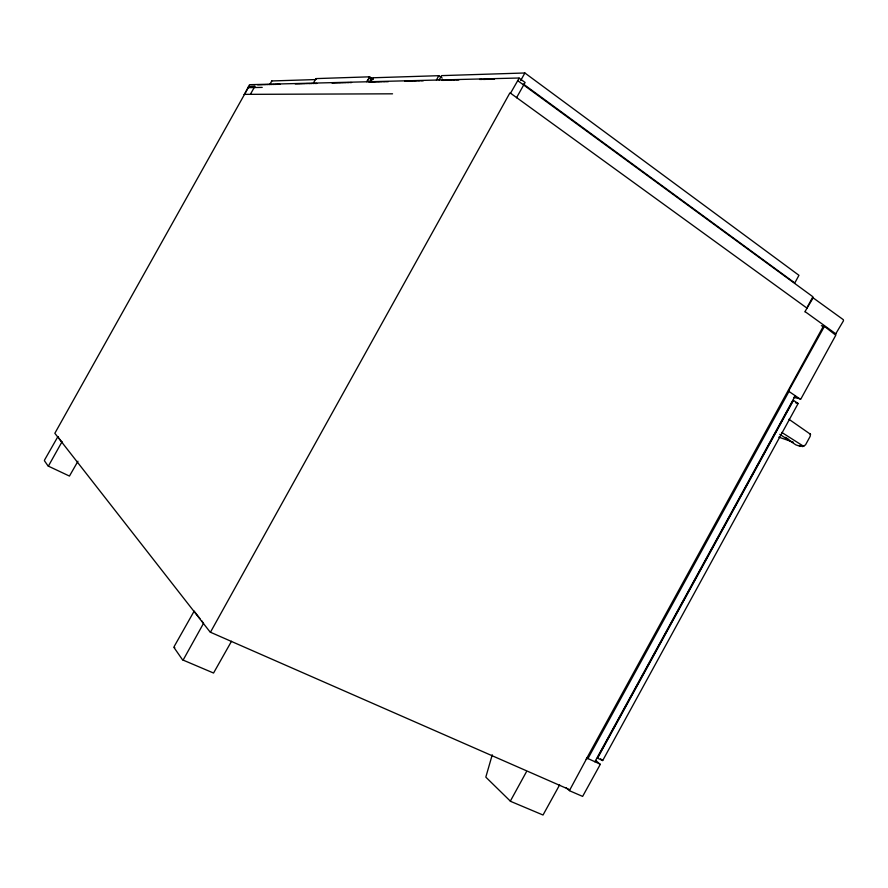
<?xml version="1.0" encoding="UTF-8"?>
<svg xmlns="http://www.w3.org/2000/svg" width="888" height="888" viewBox="0 0 888 888"><rect width="100%" height="100%" fill="white"/><g stroke="black" fill="none" stroke-linecap="round" stroke-linejoin="round"><path stroke-width="1.33" d="M559.629 784.892L543.023 815.018L510.545 801.331L485.814 777.122L492.252 754.8M194.095 611.244L174.359 646.175L174.07 647.618L182.562 659.862L213.553 673.037L231.513 641.258M821.367 325.696L824.752 326.618L835.786 335.22L800.865 399.012L793.65 397.369M812.687 297.524L843.345 319.702L843.478 320.79L835.586 334.077M788.933 419.258L810.511 434.288L810.122 436.463L805.505 444.899L802.541 446.597L799.255 445.454M517.56 80.531L812.897 296.759L806.726 308.18M595.915 760.472L600.199 764.524L582.628 796.403L569.674 790.808L566.067 787.723M487.568 79.354L490.276 79.265M491.708 79.21L494.494 79.187M456.343 80.064L458.841 79.964M455.167 80.042L452.669 80.098M419.935 80.875L417.737 80.941M411.144 81.141L413.264 81.108M379.387 81.951L377.478 81.918M385.281 81.807L383.327 81.774M386.269 81.74L388.322 81.652M371.695 82.14L373.615 82.096M374.547 82.073L376.49 81.929M342.046 82.806L343.756 82.739M299.556 83.827L301.043 83.794M301.742 83.783L303.263 83.705M308.447 83.583L309.934 83.616M315.262 83.494L316.805 83.428M259.451 84.76L260.628 84.737M261.283 84.749L262.515 84.704M265.046 84.66L266.289 84.604M266.944 84.615L268.209 84.56M274.681 84.46L276.057 84.36M276.679 84.382L277.966 84.316M244.344 94.539L249.539 84.693L518.969 78.011L525.097 82.484L516.516 97.769M569.552 789.665L210.167 632.112L54.845 433.289L248.085 87.979M77.955 461.238L69.453 476.068L48.085 466.011L44.4 460.706L44.655 459.84L57.809 436.763M48.385 466.1L61.849 442.058L58.575 437.762M264.413 84.715L263.181 84.671M272.072 84.471L270.785 84.527M274.026 84.427L272.738 84.471M279.998 84.282L278.699 84.293M297.413 83.849L298.834 83.883M305.428 83.661L303.94 83.761M333.633 83.017L332.034 83.017M341.192 82.806L339.494 82.906M348.951 82.617L347.241 82.64M351.581 82.551L349.861 82.584M410.067 81.141L407.892 81.241M183.106 660.106L203.541 623.332L201.576 620.645M210.445 632.234L509.867 92.951M444.122 80.364L441.791 80.364M486.28 79.343L483.505 79.454M510.434 93.362L519.18 78.133M510.323 801.154L526.429 771.783M804.828 311.855L813.153 297.824M569.43 790.598L586.99 757.964M587.789 758.84L789.377 390.72M788.444 391.342L824.364 326.484M586.18 759.296L823.676 325.663M594.86 761.826L795.026 396.226M602.686 760.561L798.134 403.496L793.472 400.344L597.546 758.197L602.686 760.561L600.543 758.807M436.408 80.053L438.827 75.713L442.202 78.088M439.149 79.987L441.58 75.624L524.875 72.983L798.956 275.313L794.782 282.961L523.31 84.005M520.69 80.542L524.875 73.005M313.198 83.472L315.884 78.61L369.364 76.834L373.326 79.465M366.833 81.607L369.908 77.101M366.944 81.685L369.608 77.001M369.53 81.918L371.284 78.055M370.518 82.329L373.049 77.778M250.549 94.039L254.801 86.447M269.897 84.338L271.795 80.963M248.429 86.58L254.867 86.147M451.437 80.109L448.951 80.286M336.164 82.895L334.487 82.995M296.714 83.861L295.26 83.894M258.808 84.793L257.609 84.804M368.52 77.245L369.486 76.912M306.182 83.627L307.67 83.572M315.717 78.965L316.528 78.666M312.976 83.461L314.474 83.439M368.909 82.118L370.762 82.051M597.358 757.952L793.173 400.31M479.531 79.421L482.24 79.432M271.806 80.952L315.795 79.565M373.071 77.767L438.827 75.691M268.831 84.538L270.141 84.571M336.952 82.895L338.65 82.862M382.306 81.774L380.386 81.84M404.773 81.252L406.904 81.252M447.752 80.231L445.343 80.32M248.385 87.646L262.215 87.39M244.122 94.361L392.54 93.817M57.753 436.807L58.364 436.929M587.179 758.197L600.266 764.18M61.849 442.058L62.515 442.235M803.862 446.453L781.729 432.401M423.221 80.819L421.056 80.864M795.493 402.686L798.134 403.496M800.532 399.323L788.833 391.375M778.765 437.14L793.184 442.113M312.254 83.483L310.678 83.605M800.321 446.42L795.937 444.899L779.786 434.321M346.398 82.662L344.611 82.784M836.008 333.988L805.438 311.888M806.959 308.114L510.733 93.34M368.742 77.034L372.394 79.498M416.616 80.952L414.385 81.108M785.547 437.329L788.999 439.593M174.126 647.163L174.781 647.63M809.645 433.61L810.511 434.288M194.261 611.299L199.944 618.57"/></g></svg>
